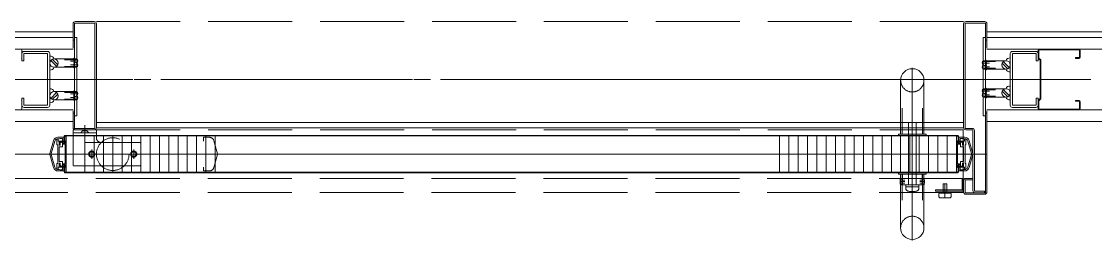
# Model space of a CAD drawing. Units: millimetres at full size. Extents: x -12803 to 120774, y -9413 to 101127.
# Drawn here: x 83115 to 84267, y 13124 to 13358 of the extents above; entities that cross this region are included whole.
import ezdxf

# ---------------------------------------------------------------- set-up
doc = ezdxf.new("R2010")
doc.units = ezdxf.units.MM
doc.header["$LTSCALE"] = 30
for name, pattern in [('CHAIN2', [12, 9, -1, 1, -1]), ('DASHED3', [4, 3, -1]), ('DOUBLE_CHAIN1', [8.8, 5, -1, 0.6, -0.6, 0.6, -1])]:
    doc.linetypes.add(name, pattern=pattern)
doc.layers.add('0-0_NoName', color=7, linetype='Continuous')
for name, color, linetype, lineweight in [('2-2_間仕切り芯', 7, 'DOUBLE_CHAIN1', 15), ('2-3_間仕切り', 7, 'Continuous', 15), ('2-A_建具', 7, 'Continuous', 15), ('3-2_AIHO08-壁芯', 7, 'CHAIN2', 15)]:
    doc.layers.add(name, color=color, linetype=linetype, lineweight=lineweight)

# ---------------------------------------------------------------- blocks, each defined once
blk = doc.blocks.new('グループ部品-732')
at = {"layer": '2-2_間仕切り芯'}
blk.add_line((81735.82, 13296.41), (85627.07, 13296.41), dxfattribs=at)
at = {"layer": '2-3_間仕切り'}
for p, q in [((82319.36, 13347.41), (83170.36, 13347.41)), ((82319.36, 13341.41), (83170.36, 13341.41)), ((83171.96, 13341.41), (83171.96, 13257.41)), ((83174.26, 13341.41), (83174.26, 13257.41)), ((84150.36, 13347.41), (84842.36, 13347.41)), ((84150.36, 13341.41), (84842.36, 13341.41)), ((82307.86, 13328.91), (83170.36, 13328.91)), ((84150.36, 13328.91), (84842.36, 13328.91)), ((82345.36, 13263.91), (83170.36, 13263.91)), ((84150.36, 13263.91), (84921.86, 13263.91)), ((82345.36, 13251.41), (83170.36, 13251.41)), ((84150.36, 13251.41), (84621.86, 13251.41))]:
    blk.add_line(p, q, dxfattribs=at)
at = {"layer": '2-A_建具'}
for p, q in [((83170.36, 13356.01), (83170.36, 13329.91)), ((83171.96, 13338.41), (83171.96, 13356.81)), ((83193.76, 13356.81), (83171.96, 13356.81)), ((83192.96, 13358.41), (83172.76, 13358.41)), ((83193.76, 13244.01), (83193.76, 13356.81)), ((83195.36, 13244.81), (83195.36, 13356.01)), ((84125.36, 13244.81), (84125.36, 13356.01)), ((84126.96, 13244.01), (84126.96, 13356.81)), ((84126.96, 13356.81), (84148.76, 13356.81)), ((84127.76, 13358.41), (84147.96, 13358.41)), ((84148.76, 13338.41), (84148.76, 13356.81)), ((84150.36, 13356.01), (84150.36, 13329.91)), ((83171.96, 13338.41), (83170.36, 13338.41)), ((83174.26, 13341.41), (83171.96, 13341.41)), ((84146.46, 13341.41), (84148.76, 13341.41)), ((84148.76, 13338.41), (84150.36, 13338.41)), ((83115.36, 13316.41), (83115.36, 13327.71)), ((84205.36, 13327.71), (84205.36, 13316.41)), ((84206.16, 13328.11), (84249.56, 13328.11)), ((84206.16, 13319.24), (84206.16, 13328.11)), ((84206.56, 13328.91), (84249.16, 13328.91)), ((84249.56, 13319.71), (84249.56, 13328.11)), ((84250.36, 13327.71), (84250.36, 13320.11)), ((83117.66, 13316.41), (83115.36, 13316.41)), ((83143.06, 13324.11), (83117.66, 13324.11)), ((83117.66, 13316.41), (83117.66, 13324.11)), ((83142.96, 13326.41), (83117.76, 13326.41)), ((83143.06, 13268.71), (83143.06, 13324.11)), ((83145.36, 13268.81), (83145.36, 13324.01)), ((83146.39, 13316.78), (83152.72, 13310.44)), ((83147.99, 13318.01), (83153.95, 13312.04)), ((83173.86, 13318.41), (83149.86, 13318.41)), ((83172.7, 13317.41), (83161.16, 13317.41)), ((83172.37, 13315.91), (83167.6, 13315.91)), ((84145.7, 13315.41), (84159.56, 13315.41)), ((84146.86, 13316.41), (84170.86, 13316.41)), ((84174.32, 13309.04), (84167.99, 13315.38)), ((84175.36, 13268.81), (84175.36, 13324.01)), ((84177.66, 13324.11), (84203.06, 13324.11)), ((84177.66, 13268.71), (84177.66, 13324.11)), ((84177.76, 13326.41), (84202.96, 13326.41)), ((84203.06, 13316.41), (84203.06, 13324.11)), ((84203.06, 13316.41), (84205.36, 13316.41)), ((84205.71, 13318.56), (84207.36, 13316.91)), ((84206.16, 13319.24), (84208.16, 13317.24)), ((84207.36, 13275.91), (84207.36, 13316.91)), ((84208.16, 13275.58), (84208.16, 13317.24)), ((84245.36, 13319.71), (84249.56, 13319.71)), ((84245.36, 13319.71), (84245.36, 13318.91)), ((84245.36, 13318.91), (84249.16, 13318.91)), ((83173.86, 13309.41), (83149.86, 13309.41)), ((83175.01, 13310.41), (83161.16, 13310.41)), ((83175.34, 13311.91), (83167.6, 13311.91)), ((84070.36, 13308.91), (84070.36, 13123.91)), ((84145.37, 13313.91), (84153.12, 13313.91)), ((84146.86, 13307.41), (84170.86, 13307.41)), ((84148.01, 13308.41), (84159.56, 13308.41)), ((84148.34, 13309.91), (84153.12, 13309.91)), ((84172.91, 13307.63), (84166.76, 13313.78)), ((84057.86, 13237.91), (84057.86, 13295.41)), ((84082.86, 13237.91), (84082.86, 13295.41)), ((83146.39, 13276.04), (83152.72, 13282.38)), ((83147.99, 13274.81), (83153.95, 13280.78)), ((83173.86, 13283.41), (83149.86, 13283.41)), ((83175.01, 13282.41), (83161.16, 13282.41)), ((83175.34, 13280.91), (83167.6, 13280.91)), ((84145.37, 13283.91), (84153.12, 13283.91)), ((84145.7, 13285.41), (84159.56, 13285.41)), ((84146.86, 13286.41), (84170.86, 13286.41)), ((84172.91, 13277.63), (84166.76, 13283.78)), ((84174.32, 13279.04), (84167.99, 13285.38)), ((83117.66, 13276.41), (83115.36, 13276.41)), ((83115.36, 13265.11), (83115.36, 13276.41)), ((83117.66, 13268.71), (83117.66, 13276.41)), ((83173.86, 13274.41), (83149.86, 13274.41)), ((83172.7, 13275.41), (83161.16, 13275.41)), ((83172.37, 13276.91), (83167.6, 13276.91)), ((84146.86, 13277.41), (84170.86, 13277.41)), ((84148.01, 13278.41), (84159.56, 13278.41)), ((84148.34, 13279.91), (84153.12, 13279.91)), ((84203.06, 13276.41), (84205.36, 13276.41)), ((84203.06, 13268.71), (84203.06, 13276.41)), ((84205.36, 13276.41), (84205.36, 13265.11)), ((84207.36, 13275.91), (84205.71, 13274.26)), ((84208.16, 13275.58), (84206.16, 13273.58)), ((84206.16, 13264.71), (84206.16, 13273.58)), ((84245.36, 13273.91), (84249.16, 13273.91)), ((84245.36, 13273.91), (84245.36, 13273.11)), ((84245.36, 13273.11), (84249.56, 13273.11)), ((84249.56, 13264.71), (84249.56, 13273.11)), ((84250.36, 13272.71), (84250.36, 13265.11)), ((83143.06, 13268.71), (83117.66, 13268.71)), ((83142.96, 13266.41), (83117.76, 13266.41)), ((83170.36, 13262.91), (83170.36, 13244.81)), ((83170.36, 13260.41), (83171.96, 13260.41)), ((83171.96, 13244.01), (83171.96, 13260.41)), ((84150.36, 13260.41), (84148.76, 13260.41)), ((84148.76, 13175.01), (84148.76, 13260.41)), ((84150.36, 13262.91), (84150.36, 13175.81)), ((84177.66, 13268.71), (84203.06, 13268.71)), ((84177.76, 13266.41), (84202.96, 13266.41)), ((84206.16, 13264.71), (84249.56, 13264.71)), ((84206.56, 13263.91), (84249.16, 13263.91)), ((83171.96, 13257.41), (83174.26, 13257.41)), ((83195.36, 13250.41), (84125.36, 13250.41)), ((84148.76, 13257.41), (84146.46, 13257.41)), ((83160.76, 13235.51), (83160.76, 13228.91)), ((83161.36, 13235.81), (83161.36, 13228.91)), ((83161.36, 13235.81), (84119.36, 13235.81)), ((83161.66, 13236.41), (84119.06, 13236.41)), ((83161.86, 13235.66), (83162.36, 13235.66)), ((83162.86, 13235.81), (83162.86, 13197.01)), ((83170.36, 13242.41), (83195.36, 13242.41)), ((83170.36, 13236.41), (83170.36, 13242.41)), ((83170.36, 13239.21), (83195.36, 13239.21)), ((83171.96, 13244.01), (83193.76, 13244.01)), ((83172.76, 13242.41), (83192.96, 13242.41)), ((83182.86, 13235.81), (83182.86, 13197.01)), ((83192.86, 13235.81), (83192.86, 13197.01)), ((83195.36, 13244.41), (84125.36, 13244.41)), ((83196.96, 13242.41), (83226.36, 13242.41)), ((83196.96, 13236.41), (83226.36, 13236.41)), ((83202.86, 13235.81), (83202.86, 13197.01)), ((83212.86, 13235.81), (83212.86, 13197.01)), ((83222.86, 13235.81), (83222.86, 13197.01)), ((83232.86, 13235.81), (83232.86, 13197.01)), ((83242.86, 13235.81), (83242.86, 13197.01)), ((83252.86, 13235.81), (83252.86, 13197.01)), ((83262.86, 13235.81), (83262.86, 13197.01)), ((83272.86, 13235.81), (83272.86, 13197.01)), ((83282.86, 13235.81), (83282.86, 13197.01)), ((83292.86, 13235.81), (83292.86, 13197.01)), ((83302.86, 13235.81), (83302.86, 13197.01)), ((83312.86, 13235.81), (83312.86, 13197.01)), ((83322.86, 13235.81), (83322.86, 13197.01)), ((83927.86, 13235.81), (83927.86, 13197.01)), ((83937.86, 13235.81), (83937.86, 13197.01)), ((83947.86, 13235.81), (83947.86, 13197.01)), ((83957.86, 13235.81), (83957.86, 13197.01)), ((83967.86, 13235.81), (83967.86, 13197.01)), ((83977.86, 13235.81), (83977.86, 13197.01)), ((83987.86, 13235.81), (83987.86, 13197.01)), ((83997.86, 13235.81), (83997.86, 13197.01)), ((84007.86, 13235.81), (84007.86, 13197.01)), ((84017.86, 13235.81), (84017.86, 13197.01)), ((84027.86, 13235.81), (84027.86, 13197.01)), ((84037.86, 13235.81), (84037.86, 13197.01)), ((84047.86, 13235.81), (84047.86, 13197.01)), ((84055.36, 13237.91), (84085.36, 13237.91)), ((84055.36, 13236.41), (84055.36, 13237.91)), ((84055.36, 13236.41), (84085.36, 13236.41)), ((84057.86, 13235.81), (84057.86, 13197.01)), ((84085.36, 13236.41), (84085.36, 13237.91)), ((84087.86, 13235.81), (84087.86, 13197.01)), ((84097.86, 13235.81), (84097.86, 13197.01)), ((84107.86, 13235.81), (84107.86, 13197.01)), ((84117.86, 13235.81), (84117.86, 13197.01)), ((84118.86, 13235.66), (84118.36, 13235.66)), ((84119.36, 13235.81), (84119.36, 13228.91)), ((84119.96, 13235.51), (84119.96, 13228.91)), ((84134.56, 13244.01), (84126.96, 13244.01)), ((84135.36, 13242.41), (84127.76, 13242.41)), ((84135.36, 13177.41), (84135.36, 13242.41)), ((84136.96, 13176.61), (84136.96, 13241.61)), ((83145.43, 13216.95), (83149.33, 13230.77)), ((83146.99, 13216.95), (83150.77, 13230.36)), ((83152.86, 13232.91), (83152.86, 13226.41)), ((83152.86, 13226.41), (83153.86, 13226.41)), ((83153.86, 13206.41), (83153.86, 13226.41)), ((83154.14, 13234.41), (83160.36, 13234.41)), ((83154.36, 13232.91), (83154.36, 13230.41)), ((83154.36, 13230.41), (83155.36, 13230.41)), ((83155.36, 13230.41), (83155.36, 13226.16)), ((83155.36, 13226.16), (83156.56, 13226.16)), ((83155.36, 13224.16), (83158.86, 13224.16)), ((83155.36, 13208.66), (83155.36, 13224.16)), ((83159.01, 13230.41), (83155.86, 13230.41)), ((83156.36, 13233.21), (83159.16, 13233.21)), ((83156.56, 13228.66), (83156.56, 13226.16)), ((83157.06, 13229.16), (83158.36, 13229.16)), ((83158.86, 13228.66), (83158.86, 13224.16)), ((83159.01, 13229.41), (83159.47, 13227.3)), ((83159.16, 13233.21), (83159.16, 13230.41)), ((83159.16, 13230.41), (83160.36, 13230.41)), ((83159.95, 13226.91), (83161.86, 13226.91)), ((83159.99, 13229.57), (83160.36, 13227.91)), ((83160.36, 13234.41), (83160.36, 13230.41)), ((83160.36, 13227.91), (83161.86, 13227.91)), ((83160.76, 13228.91), (83161.36, 13228.91)), ((83161.86, 13205.91), (83161.86, 13226.91)), ((84118.86, 13230.66), (84118.86, 13227.91)), ((84119.36, 13230.66), (84118.86, 13230.66)), ((84120.36, 13227.91), (84118.86, 13227.91)), ((84120.76, 13226.91), (84118.86, 13226.91)), ((84118.86, 13226.91), (84118.86, 13205.91)), ((84119.96, 13228.91), (84119.36, 13228.91)), ((84120.36, 13234.41), (84120.36, 13230.41)), ((84126.57, 13234.41), (84120.36, 13234.41)), ((84121.56, 13230.41), (84120.36, 13230.41)), ((84120.72, 13229.57), (84120.36, 13227.91)), ((84121.71, 13229.41), (84121.25, 13227.3)), ((84121.56, 13233.21), (84121.56, 13230.41)), ((84124.36, 13233.21), (84121.56, 13233.21)), ((84121.71, 13230.41), (84124.86, 13230.41)), ((84121.86, 13228.66), (84121.86, 13224.16)), ((84125.36, 13224.16), (84121.86, 13224.16)), ((84123.66, 13229.16), (84122.36, 13229.16)), ((84124.16, 13228.66), (84124.16, 13226.16)), ((84125.36, 13226.16), (84124.16, 13226.16)), ((84125.36, 13208.66), (84125.36, 13224.16)), ((84126.36, 13232.91), (84126.36, 13230.41)), ((84127.86, 13226.41), (84126.86, 13226.41)), ((84126.86, 13206.41), (84126.86, 13226.41)), ((84127.86, 13232.91), (84127.86, 13226.41)), ((84133.72, 13216.95), (84129.94, 13230.36)), ((84135.28, 13216.95), (84131.38, 13230.77)), ((82979.1, 13216.41), (84150.36, 13216.41)), ((83145.43, 13215.87), (83149.33, 13202.05)), ((83146.99, 13215.87), (83150.77, 13202.46)), ((84133.72, 13215.87), (84129.94, 13202.46)), ((84135.28, 13215.87), (84131.38, 13202.05)), ((83152.86, 13199.91), (83152.86, 13206.41)), ((83152.86, 13206.41), (83153.86, 13206.41)), ((83154.36, 13199.91), (83154.36, 13202.41)), ((83154.36, 13202.41), (83155.36, 13202.41)), ((83155.36, 13208.66), (83158.86, 13208.66)), ((83155.36, 13202.41), (83155.36, 13206.66)), ((83155.36, 13206.66), (83156.56, 13206.66)), ((83159.01, 13202.41), (83155.86, 13202.41)), ((83156.56, 13204.16), (83156.56, 13206.66)), ((83157.06, 13203.66), (83158.36, 13203.66)), ((83158.86, 13204.16), (83158.86, 13208.66)), ((83159.01, 13203.41), (83159.47, 13205.52)), ((83159.16, 13202.41), (83160.36, 13202.41)), ((83159.16, 13199.61), (83159.16, 13202.41)), ((83159.95, 13205.91), (83161.86, 13205.91)), ((83159.99, 13203.25), (83160.36, 13204.91)), ((83160.36, 13204.91), (83161.86, 13204.91)), ((83160.36, 13198.41), (83160.36, 13202.41)), ((83160.76, 13203.91), (83160.76, 13197.31)), ((83161.36, 13202.16), (83161.86, 13202.16)), ((83161.86, 13202.16), (83161.86, 13204.91)), ((84120.76, 13205.91), (84118.86, 13205.91)), ((84120.36, 13204.91), (84118.86, 13204.91)), ((84119.96, 13203.91), (84119.36, 13203.91)), ((84119.36, 13203.91), (84119.36, 13197.01)), ((84119.96, 13203.91), (84119.96, 13197.31)), ((84120.72, 13203.25), (84120.36, 13204.91)), ((84120.36, 13198.41), (84120.36, 13202.41)), ((84121.56, 13202.41), (84120.36, 13202.41)), ((84121.71, 13203.41), (84121.25, 13205.52)), ((84121.56, 13199.61), (84121.56, 13202.41)), ((84121.71, 13202.41), (84124.86, 13202.41)), ((84125.36, 13208.66), (84121.86, 13208.66)), ((84121.86, 13204.16), (84121.86, 13208.66)), ((84123.66, 13203.66), (84122.36, 13203.66)), ((84125.36, 13206.66), (84124.16, 13206.66)), ((84124.16, 13204.16), (84124.16, 13206.66)), ((84125.36, 13202.41), (84125.36, 13206.66)), ((84126.36, 13202.41), (84125.36, 13202.41)), ((84126.36, 13199.91), (84126.36, 13202.41)), ((84127.86, 13206.41), (84126.86, 13206.41)), ((84127.86, 13199.91), (84127.86, 13206.41)), ((83154.14, 13198.41), (83160.36, 13198.41)), ((83156.36, 13199.61), (83159.16, 13199.61)), ((83161.36, 13197.01), (84119.36, 13197.01)), ((83161.66, 13196.41), (84119.06, 13196.41)), ((83161.86, 13197.16), (83162.36, 13197.16)), ((83196.96, 13196.41), (83226.36, 13196.41)), ((84055.36, 13196.41), (84055.36, 13194.91)), ((84055.36, 13196.41), (84085.36, 13196.41)), ((84057.86, 13194.91), (84057.86, 13137.41)), ((84082.86, 13194.91), (84082.86, 13137.41)), ((84085.36, 13196.41), (84085.36, 13194.91)), ((84118.86, 13197.16), (84118.36, 13197.16)), ((84126.57, 13198.41), (84120.36, 13198.41)), ((84124.36, 13199.61), (84121.56, 13199.61)), ((84135.36, 13188.81), (84126.96, 13188.81)), ((84126.96, 13188.81), (84126.96, 13175.01)), ((84135.36, 13190.41), (84127.76, 13190.41)), ((84125.36, 13188.01), (84125.36, 13175.81)), ((84148.76, 13175.01), (84126.96, 13175.01)), ((84147.96, 13173.41), (84127.76, 13173.41)), ((84147.76, 13176.61), (84136.96, 13176.61)), ((84147.76, 13175.01), (84147.76, 13176.61))]:
    blk.add_line(p, q, dxfattribs=at)
at = {"layer": '2-A_建具', "linetype": 'DASHED3'}
for p, q in [((83195.36, 13358.41), (84127.76, 13358.41)), ((84146.46, 13341.41), (84146.46, 13257.41)), ((84148.76, 13341.41), (84148.76, 13257.41)), ((84059.36, 13237.91), (84059.36, 13265.78)), ((84081.36, 13237.91), (84081.36, 13265.78)), ((83182.86, 13234.91), (83182.86, 13247.41)), ((84066.36, 13250.12), (84066.36, 13183.41)), ((84074.36, 13183.41), (84074.36, 13250.12)), ((83170.36, 13204.91), (83170.36, 13236.41)), ((83178.61, 13239.21), (83180.61, 13241.21)), ((83180.61, 13242.41), (83180.61, 13241.21)), ((83185.11, 13241.21), (83180.61, 13241.21)), ((83185.11, 13242.41), (83185.11, 13241.21)), ((83187.11, 13239.21), (83185.11, 13241.21)), ((83195.36, 13242.41), (84127.76, 13242.41)), ((84067.86, 13235.81), (84067.86, 13197.01)), ((84077.86, 13235.81), (84077.86, 13197.01)), ((84124.86, 13242.41), (84124.86, 13175.41)), ((83182.86, 13228.91), (83242.86, 13228.91)), ((83182.86, 13203.91), (83182.86, 13228.91)), ((83242.86, 13203.91), (83242.86, 13228.91)), ((83316.57, 13234.41), (83310.36, 13234.41)), ((83310.36, 13230.41), (83310.36, 13234.41)), ((83325.36, 13216.69), (83321.38, 13230.77)), ((83185.36, 13216.41), (83240.26, 13216.41)), ((83190.36, 13221.41), (83190.36, 13211.41)), ((83235.36, 13211.41), (83235.36, 13221.41)), ((83325.36, 13216.13), (83321.38, 13202.05)), ((83325.36, 13216.69), (83325.36, 13216.13)), ((83171.36, 13203.91), (83242.86, 13203.91)), ((83310.36, 13198.41), (83310.36, 13202.41)), ((84124.86, 13190.41), (82345.36, 13190.41)), ((83316.57, 13198.41), (83310.36, 13198.41)), ((84055.36, 13194.91), (84085.36, 13194.91)), ((84058.06, 13183.41), (84058.06, 13190.41)), ((84058.06, 13190.41), (84060.06, 13188.41)), ((84059.36, 13194.91), (84059.36, 13167.04)), ((84059.86, 13194.91), (84059.86, 13184.41)), ((84060.06, 13188.41), (84062.44, 13188.41)), ((84080.66, 13188.41), (84078.28, 13188.41)), ((84082.66, 13190.41), (84080.66, 13188.41)), ((84080.86, 13194.91), (84080.86, 13184.41)), ((84081.36, 13194.91), (84081.36, 13167.04)), ((84082.66, 13183.41), (84082.66, 13190.41)), ((84123.76, 13189.61), (84125.36, 13189.61)), ((84125.36, 13179.01), (84125.36, 13189.61)), ((84057.26, 13186.91), (84062.44, 13186.91)), ((84058.06, 13183.41), (84057.86, 13183.41)), ((84058.06, 13183.41), (84060.06, 13185.41)), ((84060.06, 13185.41), (84062.44, 13185.41)), ((84060.86, 13183.41), (84079.86, 13183.41)), ((84063.36, 13183.41), (84063.36, 13179.75)), ((84077.36, 13181.41), (84063.36, 13181.41)), ((84077.36, 13183.41), (84077.36, 13179.75)), ((84078.28, 13186.91), (84083.46, 13186.91)), ((84080.66, 13185.41), (84078.28, 13185.41)), ((84082.66, 13183.41), (84080.66, 13185.41)), ((84082.66, 13183.41), (84082.86, 13183.41)), ((84095.36, 13176.61), (84095.36, 13178.21)), ((84103.36, 13184.21), (84103.36, 13175.41)), ((84105.36, 13169.61), (84105.36, 13184.61)), ((84106.96, 13184.61), (84107.36, 13184.21)), ((84107.36, 13184.21), (84107.36, 13175.41)), ((84124.86, 13175.41), (82345.36, 13175.41)), ((84095.36, 13176.61), (84122.96, 13176.61)), ((84099.36, 13174.61), (84098.86, 13174.11)), ((84098.86, 13170.61), (84098.86, 13174.11)), ((84099.86, 13169.61), (84098.86, 13170.61)), ((84111.36, 13174.61), (84099.36, 13174.61)), ((84110.86, 13169.61), (84099.86, 13169.61)), ((84100.36, 13174.61), (84100.36, 13175.41)), ((84110.36, 13174.61), (84110.36, 13175.41)), ((84111.86, 13170.61), (84110.86, 13169.61)), ((84111.36, 13174.61), (84111.86, 13174.11)), ((84111.86, 13170.61), (84111.86, 13174.11))]:
    blk.add_line(p, q, dxfattribs=at)
at = {"layer": '2-A_建具'}
for points in [[(83195.36, 13233.91), (83195.36, 13236.41), (83195.36, 13242.41)], [(83152.86, 13232.91), (83155.36, 13232.91), (83156.36, 13233.21)], [(83156.36, 13227.91), (83156.36, 13229.41), (83159.01, 13229.41)], [(83161.36, 13230.66), (83161.86, 13230.66), (83161.86, 13227.91)], [(84124.36, 13227.91), (84124.36, 13229.41), (84121.71, 13229.41)], [(84127.86, 13232.91), (84125.36, 13232.91), (84124.36, 13233.21)], [(84126.36, 13230.41), (84125.36, 13230.41), (84125.36, 13226.16)], [(83162.86, 13216.71), (83162.56, 13216.41), (83162.86, 13216.11)], [(84117.86, 13216.11), (84118.16, 13216.41), (84117.86, 13216.71)], [(83152.86, 13199.91), (83155.36, 13199.91), (83156.36, 13199.61)], [(83156.36, 13204.91), (83156.36, 13203.41), (83159.01, 13203.41)], [(83160.76, 13203.91), (83161.36, 13203.91), (83161.36, 13197.01)], [(84119.36, 13202.16), (84118.86, 13202.16), (84118.86, 13204.91)], [(84124.36, 13204.91), (84124.36, 13203.41), (84121.71, 13203.41)], [(84127.86, 13199.91), (84125.36, 13199.91), (84124.36, 13199.61)]]:
    blk.add_lwpolyline(points, dxfattribs=at)
at = {"layer": '2-A_建具', "linetype": 'DASHED3'}
for points in [[(84095.36, 13178.21), (84123.76, 13178.21), (84123.76, 13189.61)], [(84106.96, 13184.61), (84103.76, 13184.61), (84103.36, 13184.21)]]:
    blk.add_lwpolyline(points, dxfattribs=at)
at = {"layer": '2-A_建具'}
for centre in [(83149.86, 13313.91), (84170.86, 13311.91), (83149.86, 13278.91), (84170.86, 13281.91)]:
    blk.add_circle(centre, 4.5, dxfattribs=at)
at = {"layer": '2-A_建具', "linetype": 'DASHED3'}
for centre, radius in [((83212.86, 13216.41), 17.5), ((83190.36, 13216.41), 3.25), ((83190.36, 13216.41), 3), ((83190.36, 13216.41), 2.5), ((83235.36, 13216.41), 3.25), ((83235.36, 13216.41), 3), ((83235.36, 13216.41), 2.5)]:
    blk.add_circle(centre, radius, dxfattribs=at)
at = {"layer": '2-A_建具'}
for centre, radius, start, end in [((83172.76, 13356.01), 2.4, 90, 180), ((83192.96, 13356.01), 2.4, 0, 90), ((84127.76, 13356.01), 2.4, 90, 180), ((84147.96, 13356.01), 2.4, 0, 90), ((83114.16, 13327.71), 1.2, 0, 90), ((84206.56, 13327.71), 1.2, 90, 180), ((84249.16, 13327.71), 1.2, 0, 90), ((83114.16, 13319.41), 1.2, 315, 0), ((83117.76, 13324.01), 2.4, 90, 180), ((83142.96, 13324.01), 2.4, 0, 90), ((83145.93, 13317.37), 4.02, 14.9838, 98.17994), ((83171.96, 13318.41), 1, 90, 244.15807), ((83171.96, 13316.61), 1, 90, 244.15807), ((83171.96, 13314.81), 1, 90, 244.15807), ((83174.79, 13316.16), 2.44, 112.61986, 247.38014), ((83172.92, 13316.16), 2.44, 292.61986, 67.38014), ((84147.79, 13314.16), 2.44, 112.61986, 247.38014), ((84148.76, 13316.41), 1, 270, 90), ((84148.76, 13314.61), 1, 270, 64.15807), ((84174.78, 13315.37), 4.02, 81.82006, 165.0162), ((84177.76, 13324.01), 2.4, 90, 180), ((84202.96, 13324.01), 2.4, 0, 90), ((84206.56, 13319.41), 1.2, 180, 225), ((84249.16, 13320.11), 1.2, 270, 0), ((83145.93, 13310.45), 4.02, 261.82006, 345.0162), ((83171.96, 13313.01), 1, 90, 244.15807), ((83171.96, 13311.21), 1, 90, 244.15807), ((83171.96, 13309.41), 1, 90, 270), ((83172.92, 13311.66), 2.44, 292.61986, 67.38014), ((84070.36, 13295.41), 12.5, 0, 180), ((84147.79, 13309.66), 2.44, 112.61986, 247.38014), ((84145.92, 13309.66), 2.44, 292.61986, 67.38014), ((84148.76, 13312.81), 1, 270, 64.15807), ((84148.76, 13311.01), 1, 270, 64.15807), ((84148.76, 13309.21), 1, 270, 64.15807), ((84148.76, 13307.41), 1, 270, 64.15807), ((84174.78, 13308.45), 4.02, 194.9838, 278.17994), ((83145.93, 13282.37), 4.02, 14.9838, 98.17994), ((83171.96, 13283.41), 1, 90, 270), ((83171.96, 13281.61), 1, 115.84193, 270), ((83171.96, 13279.81), 1, 115.84193, 270), ((83172.92, 13281.16), 2.44, 292.61986, 67.38014), ((84147.79, 13284.16), 2.44, 112.61986, 247.38014), ((84147.79, 13279.66), 2.44, 112.61986, 247.38014), ((84145.92, 13279.66), 2.44, 292.61986, 67.38014), ((84148.76, 13286.41), 1, 270, 90), ((84148.76, 13284.61), 1, 270, 64.15807), ((84148.76, 13282.81), 1, 270, 64.15807), ((84148.76, 13281.01), 1, 270, 64.15807), ((84174.78, 13285.37), 4.02, 81.82006, 165.0162), ((83114.16, 13273.41), 1.2, 0, 45), ((83145.93, 13275.45), 4.02, 261.82006, 345.0162), ((83171.96, 13278.01), 1, 115.84193, 270), ((83171.96, 13276.21), 1, 115.84193, 270), ((83171.96, 13274.41), 1, 115.84193, 270), ((83174.79, 13276.66), 2.44, 112.61986, 247.38014), ((83172.92, 13276.66), 2.44, 292.61986, 67.38014), ((84148.76, 13279.21), 1, 270, 64.15807), ((84148.76, 13277.41), 1, 270, 64.15807), ((84174.78, 13278.45), 4.02, 194.9838, 278.17994), ((84206.56, 13273.41), 1.2, 135, 180), ((84249.16, 13272.71), 1.2, 0, 90), ((83114.16, 13265.11), 1.2, 270, 0), ((83117.76, 13268.81), 2.4, 180, 270), ((83142.96, 13268.81), 2.4, 270, 0), ((84177.76, 13268.81), 2.4, 180, 270), ((84202.96, 13268.81), 2.4, 270, 0), ((84206.56, 13265.11), 1.2, 180, 270), ((84249.16, 13265.11), 1.2, 270, 0), ((83161.66, 13235.51), 0.9, 90, 180), ((83161.86, 13235.16), 0.5, 89.99996, 180.00004), ((83162.36, 13235.16), 0.5, 359.99996, 90.00004), ((83172.76, 13244.81), 2.4, 180, 270), ((83192.96, 13244.81), 2.4, 270, 0), ((84118.36, 13235.16), 0.5, 89.99996, 180.00004), ((84118.86, 13235.16), 0.5, 359.99996, 90.00004), ((84119.06, 13235.51), 0.9, 0, 90), ((84127.76, 13244.81), 2.4, 180, 270), ((84134.56, 13241.61), 2.4, 0, 90), ((83154.14, 13229.41), 5, 90, 164.24546), ((83154.14, 13229.41), 3.5, 111.53229, 164.24546), ((83155.86, 13229.91), 0.5, 90, 180), ((83155.86, 13227.91), 0.5, 180, 270), ((83155.86, 13227.91), 0.5, 270, 0), ((83157.06, 13228.66), 0.5, 90, 180), ((83158.36, 13228.66), 0.5, 0, 90), ((83159.01, 13229.41), 1, 9.21899, 90), ((83159.95, 13227.41), 0.5, 192.33073, 270), ((84121.71, 13229.41), 1, 90, 170.78101), ((84120.76, 13227.41), 0.5, 270, 347.66927), ((84122.36, 13228.66), 0.5, 90, 180), ((84123.66, 13228.66), 0.5, 0, 90), ((84124.86, 13227.91), 0.5, 180, 270), ((84124.86, 13229.91), 0.5, 0, 90), ((84124.86, 13227.91), 0.5, 270, 0), ((84126.57, 13229.41), 5, 15.75454, 90), ((84126.57, 13229.41), 3.5, 15.75454, 68.46771), ((83147.36, 13216.41), 2, 164.24546, 195.75454), ((83148.91, 13216.41), 2, 164.24546, 195.75454), ((84131.8, 13216.41), 2, 344.24546, 15.75454), ((84133.36, 13216.41), 2, 344.24546, 15.75454), ((83154.14, 13203.41), 5, 195.75454, 270), ((83154.14, 13203.41), 3.5, 195.75454, 248.46771), ((83155.86, 13204.91), 0.5, 90, 180), ((83155.86, 13202.91), 0.5, 180, 270), ((83155.86, 13204.91), 0.5, 0, 90), ((83157.06, 13204.16), 0.5, 180, 270), ((83158.36, 13204.16), 0.5, 270, 0), ((83159.01, 13203.41), 1, 270, 350.78101), ((83159.95, 13205.41), 0.5, 90, 167.66927), ((84121.71, 13203.41), 1, 189.21899, 270), ((84120.76, 13205.41), 0.5, 12.33073, 90), ((84122.36, 13204.16), 0.5, 180, 270), ((84123.66, 13204.16), 0.5, 270, 0), ((84124.86, 13204.91), 0.5, 90, 180), ((84124.86, 13204.91), 0.5, 0, 90), ((84124.86, 13202.91), 0.5, 270, 0), ((84126.57, 13203.41), 5, 270, 344.24546), ((84126.57, 13203.41), 3.5, 291.53229, 344.24546), ((83161.66, 13197.31), 0.9, 180, 270), ((83161.86, 13197.66), 0.5, 179.99996, 270.00004), ((83162.36, 13197.66), 0.5, 269.99996, 0.00004), ((84118.36, 13197.66), 0.5, 179.99996, 270.00004), ((84118.86, 13197.66), 0.5, 269.99996, 0.00004), ((84119.06, 13197.31), 0.9, 270, 0), ((84127.76, 13188.01), 2.4, 90, 180), ((84137.76, 13177.41), 2.4, 180, 270), ((84127.76, 13175.81), 2.4, 180, 270), ((84147.96, 13175.81), 2.4, 270, 0), ((84070.36, 13137.41), 12.5, 180, 0)]:
    blk.add_arc(centre, radius, start, end, dxfattribs=at)
at = {"layer": '2-A_建具', "linetype": 'DASHED3'}
for centre, radius, start, end in [((84070.36, 13295.41), 12.5, 180, 0), ((83200.36, 13233.91), 5, 180, 270), ((83241.86, 13227.91), 1, 0, 90), ((83316.57, 13229.41), 5, 15.75454, 90), ((83171.36, 13204.91), 1, 180, 270), ((83241.86, 13204.91), 1, 270, 0), ((83316.57, 13203.41), 5, 270, 344.24546), ((84067.76, 13186.91), 10.51, 160.54484, 199.45516), ((84072.95, 13186.91), 10.51, 340.54484, 19.45516), ((84060.86, 13184.41), 1, 180, 270), ((84066.36, 13179.75), 3, 180, 254.53399), ((84070.36, 13194.21), 18, 254.53399, 285.46601), ((84074.36, 13179.75), 3, 285.46601, 0), ((84079.86, 13184.41), 1, 270, 0), ((84122.96, 13179.01), 2.4, 270, 0), ((84070.36, 13137.41), 12.5, 0, 180)]:
    blk.add_arc(centre, radius, start, end, dxfattribs=at)
at = {"layer": '3-2_AIHO08-壁芯'}
blk.add_line((84974.36, 13296.41), (82274.36, 13296.41), dxfattribs=at)
blk = doc.blocks.new('グループ部品-763')
at = {"layer": '2-2_間仕切り芯'}
blk.add_line((81735.82, 13296.41), (85627.07, 13296.41), dxfattribs=at)
at = {"layer": '3-2_AIHO08-壁芯'}
blk.add_line((84974.36, 13296.41), (82274.36, 13296.41), dxfattribs=at)

msp = doc.modelspace()

# ---------------------------------------------------------------- block references
at = {"layer": '0-0_NoName'}
for name in ['グループ部品-732', 'グループ部品-763']:
    msp.add_blockref(name, (0, 0), dxfattribs=at)

doc.saveas('drawing.dxf')
